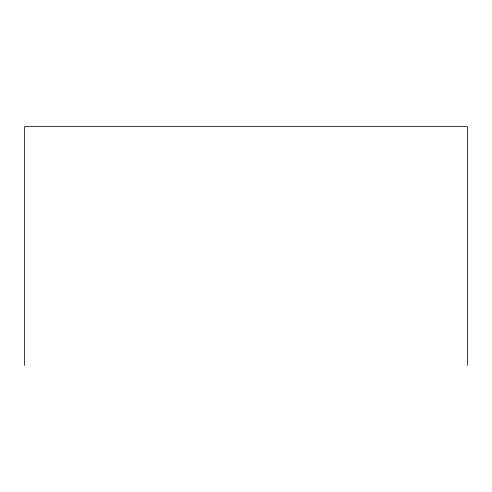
<?xml version="1.0" encoding="UTF-8"?>
<svg xmlns="http://www.w3.org/2000/svg" width="492" height="492" viewBox="0 0 492 492"><rect width="100%" height="100%" fill="white"/><g stroke="black" fill="none" stroke-linecap="round" stroke-linejoin="round"><path stroke-width="0.74" d="M467.4 365.427L467.4 126.573L24.6 126.573L24.6 365.427"/></g></svg>
